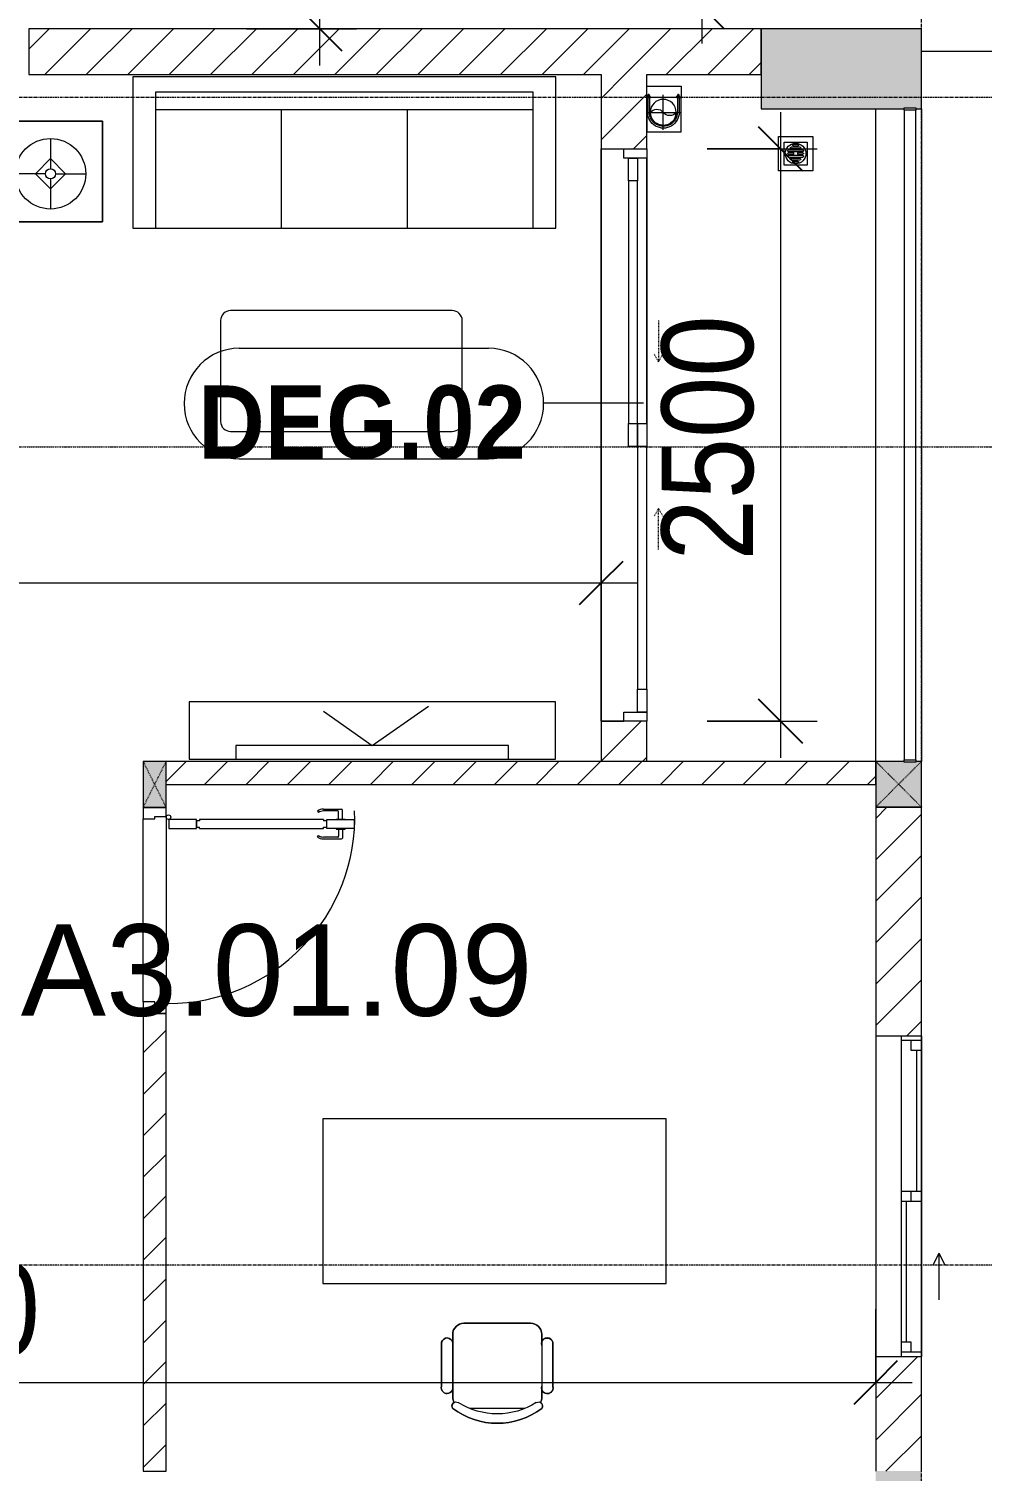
# Model space of a CAD drawing. Header units: millimetres. Extents: x 962 to 241049, y -15958 to 84407.
# Drawn here: x 186532 to 190697, y 27537 to 33837 of the extents above; entities that cross this region are included whole.
import ezdxf

# ---------------------------------------------------------------- set-up
doc = ezdxf.new("R2010")
doc.units = ezdxf.units.MM
for name, pattern in [('Dash', [6, 3, -3]), ('Dash Dot 3_16_', [7.9375, 4.7625, -1.5875, 0, -1.5875]), ('Grid Line', [22.225, 12.7, -3.175, 3.175, -3.175]), ('IMPORT-CENTER _3_', [10.16, 6.35, -1.27, 1.27, -1.27])]:
    doc.linetypes.add(name, pattern=pattern)
for name, color, linetype, lineweight in [('0-1', 7, 'Continuous', 5), ('A-ANNO-DIMS', 211, 'Continuous', 9), ('A-ANNO-DIMS-160', 211, 'Continuous', 9), ('A-AREA-IDEN', 2, 'Continuous', 9), ('A-DETL-GENF-1', 9, 'Continuous', 9), ('A-DOOR', 31, 'Continuous', 9), ('A-DOOR-1', 254, 'Continuous', 9), ('A-DOOR-2', 9, 'Continuous', 9), ('A-DOOR-FRAM', 31, 'Continuous', 9), ('A-DOOR-HDLN', 31, 'Dash', 9), ('A-DOOR-IDEN', 31, 'Continuous', 9), ('A-FLOR', 192, 'Continuous', 9), ('A-FLOR-2', 9, 'Continuous', 9), ('A-FLOR-HRAL', 11, 'Continuous', 9), ('A-GLAZ', 151, 'Continuous', 9), ('A-WALL', 113, 'Continuous', 9), ('A-WALL-1', 253, 'Continuous', 18), ('A-WALL-2', 9, 'Continuous', 9), ('A-WALL-3', 113, 'Continuous', 18), ('A-WALL-PATT-1', 10, 'Continuous', 9), ('A-WALL-PATT-2', 111, 'Continuous', 9), ('G-ANNO-SYMB-1', 111, 'Dash Dot 3_16_', 18), ('G-IMPT', 8, 'Continuous', 9), ('G-IMPT-2', 8, 'IMPORT-CENTER _3_', 9), ('I-FURN', 30, 'Continuous', 9), ('I-FURN-1', 254, 'Continuous', 9), ('M-EQPM', 50, 'Continuous', 9), ('S-COLS', 52, 'Continuous', 9), ('S-COLS-1', 52, 'Continuous', 5), ('S-COLS-2', 7, 'Continuous', 18), ('S-COLS-4', 254, 'Continuous', 9), ('S-COLS-5', 253, 'Continuous', 18), ('S-COLS-6', 52, 'Continuous', 18), ('S-COLS-7', 52, 'Dash', 9), ('S-COLS-HDLN', 52, 'Dash', 9), ('S-COLS-HDLN-1', 9, 'Dash', 9), ('S-GRID-1', 1, 'Grid Line', 9)]:
    doc.layers.add(name, color=color, linetype=linetype, lineweight=lineweight)
doc.styles.add('Arial_11', font='arial_0.ttf', dxfattribs={"height": 400})
doc.styles.add('Arial_B_5', font='arialbd_0.ttf', dxfattribs={"width": 0.9, "height": 320})
doc.styles.add('UTM Avo', font='UTM Avo.ttf', dxfattribs={"width": 0.9, "height": 400})
doc.dimstyles.new('1_Dim_chi_tiet_2_5', dxfattribs={"dimscale": 304.8, "dimtxt": 399.720379, "dimasz": 0.629921, "dimexe": 0.524934, "dimexo": 0.0625, "dimgap": 0.052493, "dimtad": 1, "dimdec": 0, "dimrnd": 5, "dimzin": 0, "dimdsep": 46, "dimtxsty": 'UTM Avo', "dimblk1": 'OBLIQUE', "dimblk2": 'OBLIQUE', "dimsah": 1, "dimcen": 0.09, "dimdle": 0.524934, "dimazin": 0, "dimtfac": 1, "dimtdec": 4, "dimtix": 1, "dimtmove": 0, "dimatfit": 3, "dimfxl": 1.049869, "dimfxlon": 1, "dimtvp": 1, "dimtolj": 1, "dimtzin": 0, "dimarcsym": 2})
doc.dimstyles.new('1_Dim_chi_tiet_2_5_1', dxfattribs={"dimscale": 304.8, "dimtxt": 399.720379, "dimasz": 0.629921, "dimexe": 0.524934, "dimexo": 0.0625, "dimgap": 0.052493, "dimtad": 1, "dimdec": 0, "dimrnd": 5, "dimzin": 0, "dimdsep": 46, "dimtxsty": 'UTM Avo', "dimblk1": 'OBLIQUE', "dimblk2": 'OBLIQUE', "dimsah": 1, "dimcen": 0.09, "dimdle": 0.524934, "dimazin": 0, "dimtfac": 1, "dimtdec": 4, "dimtix": 1, "dimtmove": 0, "dimatfit": 3, "dimfxl": 1.049869, "dimfxlon": 1, "dimtvp": 1, "dimtolj": 1, "dimtzin": 0, "dimarcsym": 2})
pattern_1 = [(45, (0, 0), (-90.50967, 90.50967), [])]
pattern_2 = [(45, (63179.03, 0), (-90.50967, 90.50967), [])]

# ---------------------------------------------------------------- blocks, each defined once
blk = doc.blocks.new('NCV_TKTC_KET CAU_rvt-1-TKCS_MB TẦNG 1')
at = {"layer": 'S-COLS-1'}
blk.add_hatch(color=256, dxfattribs=at).paths.add_polyline_path([(127227.6, 33486.9), (127252.6, 33486.9), (127252.6, 33836.9), (126552.6, 33836.9), (126552.6, 33486.9), (127177.6, 33486.9), (127177.6, 33491.9), (127227.6, 33491.9)])
at = {"layer": 'S-COLS-2'}
for p, q in [((127252.6, 33836.9), (126552.6, 33836.9)), ((126552.6, 33836.9), (126552.6, 33486.9)), ((127252.6, 33486.9), (127252.6, 33836.9)), ((126552.6, 33486.9), (127177.6, 33486.9)), ((127227.6, 33486.9), (127252.6, 33486.9))]:
    blk.add_line(p, q, dxfattribs=at)
blk = doc.blocks.new('DOOR_CW_01 CANH MO-PANEL KINH - DIW_01-900x2200-CỬA GỖ VÂN LAMINATE-V4-TKCS_MB TẦNG 1')
at = {"layer": 'A-DETL-GENF-1'}
for p, q in [((-399, 820.5), (-438, 820.5)), ((-399, 831.8), (-397, 831.8)), ((-399, 792.2), (-399, 831.8)), ((-397, 872), (-357, 872)), ((-397, 752), (-397, 872)), ((-397, 792.2), (-397, 831.8)), ((-357, 872), (-357, 752)), ((-357, 792.2), (-357, 831.8)), ((-355, 831.8), (-357, 831.8)), ((-355, 792.2), (-355, 831.8)), ((-355, 820.5), (-316, 820.5)), ((-442, 737), (-442, 816.5)), ((-434, 799.5), (-434, 737)), ((-399, 803.5), (-430, 803.5)), ((-397, 792.2), (-399, 792.2)), ((-357, 792.2), (-355, 792.2)), ((-355, 803.5), (-324, 803.5)), ((-320, 799.5), (-320, 737)), ((-312, 737), (-312, 816.5)), ((-433.9, 711.2), (-427.3, 715.8)), ((-357, 752), (-397, 752)), ((-397, 738), (-391, 738)), ((-397, 738), (-397, 196)), ((-363, 752), (-391, 752)), ((-391, 752), (-391, 738)), ((-363, 738), (-363, 752)), ((-357, 738), (-363, 738)), ((-357, 196), (-357, 738)), ((-320.1, 711.2), (-326.7, 715.8)), ((-397, 196), (-391, 196)), ((-391, 196), (-391, 182)), ((-357, 196), (-363, 196)), ((-363, 182), (-363, 196)), ((-357, 182), (-397, 182)), ((-397, 182), (-397, 62)), ((-391, 182), (-363, 182)), ((-357, 62), (-357, 182)), ((-397, 62), (-357, 62))]:
    blk.add_line(p, q, dxfattribs=at)
blk.add_circle((-407, 60), 10, dxfattribs=at)
for centre, radius, start, end in [((-438, 816.5), 4, 90, 180), ((-407, 60), 814, 360, 92), ((-316, 816.5), 4, 0, 90), ((-430, 799.5), 4, 90, 180), ((-324, 799.5), 4, 360, 90), ((-397, 737), 45, 180, 215), ((-397, 737), 37, 180, 215), ((-357, 737), 37, 325, 0), ((-357, 737), 45, 325, 0)]:
    blk.add_arc(centre, radius, start, end, dxfattribs=at)
at = {"layer": 'A-DOOR-2'}
for p, q in [((-410, 50), (-450, 50)), ((-450, 50), (-450, -50)), ((-410, 0), (-410, 50)), ((-400, 0), (-410, 0)), ((-407, 50), (-382, 50)), ((-400, -50), (-400, 0)), ((410, 0), (400, 0)), ((400, 0), (400, -50)), ((450, 50), (410, 50)), ((410, 50), (410, 0)), ((450, -50), (450, 50)), ((-450, -50), (-400, -50)), ((400, -50), (450, -50))]:
    blk.add_line(p, q, dxfattribs=at)
blk = doc.blocks.new('BAN LV A - BAN LV A_dwg_ban hoc2-348006-TKCS_MB TẦNG 1')
at = {"layer": 'I-FURN'}
for p, q in [((-194.4, 388.8), (-194.4, 113.4)), ((145.8, 437.4), (-145.8, 437.4)), ((194.4, 113.4), (194.4, 388.8)), ((-243, 354.4), (-243, 162)), ((194.4, 351.4), (194.4, 150.8)), ((243.7, 162), (243.7, 354.4)), ((-120.5, 64.8), (120.5, 64.8))]:
    blk.add_line(p, q, dxfattribs=at)
at = {"layer": 'I-FURN', "flags": 128}
blk.add_lwpolyline([(-737.8, 610.5), (-737.8, 1330.5), (-154.9, 1330.5), (762.2, 1330.5), (762.2, 610.5)], close=True, dxfattribs=at)
at = {"layer": 'I-FURN'}
for centre, radius, start, end in [((-145.8, 388.8), 48.6, 90, 180), ((145.8, 388.8), 48.6, 360, 90), ((-218.7, 347.3), 25.3, 343.7398, 163.7398), ((219.4, 347.3), 25.3, 16.2602, 170.70537), ((-218.7, 154.9), 25.3, 163.7398, 16.2602), ((219.4, 154.9), 25.3, 189.29463, 16.2602), ((-180.2, 75.4), 17.8, 57.97259, 216.69006), ((-145.8, 113.4), 48.6, 180, 207.58444), ((0, 324), 324, 233.1301, 306.8699), ((0, 359.3), 318.2, 237.57575, 302.42425), ((180.2, 75.4), 17.8, 323.30994, 122.02741), ((145.8, 113.4), 48.6, 332.41556, 0)]:
    blk.add_arc(centre, radius, start, end, dxfattribs=at)
blk = doc.blocks.new('BAN LV A - BAN LV A_dwg-348005-TKCS_MB TẦNG 1')
at = {"extrusion": (0, 0, -1), "zscale": -1, "rotation": 180}
blk.add_blockref('BAN LV A - BAN LV A_dwg_ban hoc2-348006-TKCS_MB TẦNG 1', (-729, 1383.7), dxfattribs=at)
blk = doc.blocks.new('BAN LV A - BAN LV A-348231-TKCS_MB TẦNG 1')
at = {"layer": 'I-FURN-1'}
for p, q in [((534.6, 1270.3), (534.6, 1235.9)), ((923.4, 1232.9), (923.4, 1270.3)), ((486, 1221.7), (486, 1029.3)), ((972.7, 1029.3), (972.7, 1221.7)), ((534.6, 1029.3), (534.6, 994.9)), ((923.4, 994.9), (923.4, 1032.3)), ((583.2, 946.3), (874.8, 946.3)), ((1491.2, 773.2), (-8.8, 773.2)), ((-8.8, 773.2), (-8.8, 53.2)), ((1491.2, 53.2), (1491.2, 773.2)), ((-8.8, 53.2), (1491.2, 53.2))]:
    blk.add_line(p, q, dxfattribs=at)
for centre, radius, start, end in [((729, 1059.7), 324, 53.1301, 126.8699), ((548.9, 1308.3), 17.8, 143.30994, 240.59603), ((583.2, 1270.3), 48.6, 152.41556, 180), ((909.2, 1308.3), 17.8, 299.40397, 36.69006), ((874.8, 1270.3), 48.6, 360, 27.58444), ((510.3, 1228.8), 25.3, 16.2602, 196.2602), ((948.4, 1228.8), 25.3, 343.7398, 170.70537), ((510.3, 1036.4), 25.3, 196.2602, 343.7398), ((948.4, 1036.4), 25.3, 189.29463, 343.7398), ((583.2, 994.9), 48.6, 180, 270), ((874.8, 994.9), 48.6, 270, 360)]:
    blk.add_arc(centre, radius, start, end, dxfattribs=at)
blk.add_blockref('BAN LV A - BAN LV A_dwg-348005-TKCS_MB TẦNG 1', (0, 0))
blk = doc.blocks.new('G1_SOF - BO TRU - 100x200-745959-TKCS_MB TẦNG 1')
at = {"layer": 'S-COLS'}
blk.add_hatch(color=256, dxfattribs=at).paths.add_polyline_path([(50, -100), (50, 100), (-50, 100), (-50, -100)])
at = {"layer": 'S-COLS-5'}
for p, q in [((50, 100), (-50, 100)), ((-50, 100), (-50, -100)), ((50, -100), (50, 100)), ((-50, -100), (50, -100))]:
    blk.add_line(p, q, dxfattribs=at)
at = {"layer": 'S-COLS-HDLN-1'}
for p, q in [((50, 100), (-50, -100)), ((-50, 100), (50, -100))]:
    blk.add_line(p, q, dxfattribs=at)
blk = doc.blocks.new('LOBBY_SOFA_1 - LOBBY_SOFA_1-850634-TKCS_MB TẦNG 1')
at = {"layer": 'I-FURN'}
for p, q in [((-2556, 0), (-2556, -660)), ((-708, 0), (-2556, 0)), ((-708, -660), (-708, 0)), ((-2457, -66), (-2457, -660)), ((-807, -66), (-2457, -66)), ((-807, -660), (-807, -66)), ((-807, -143), (-2457, -143)), ((-1907, -143), (-1907, -660)), ((-1357, -143), (-1357, -660)), ((-3128.2, -193.5), (-2688.2, -193.5)), ((-3128.2, -633.5), (-3128.2, -193.5)), ((-2688.2, -193.5), (-2688.2, -633.5)), ((-2915.4, -269), (-2915.4, -401)), ((-2915.4, -357), (-2981.4, -423)), ((-2849.4, -423), (-2915.4, -357)), ((-2937.4, -423), (-3069.4, -423)), ((-2981.4, -423), (-2915.4, -489)), ((-2915.4, -489), (-2849.4, -423)), ((-2893.4, -423), (-2761.4, -423)), ((-2915.4, -445), (-2915.4, -577)), ((-2688.2, -633.5), (-3128.2, -633.5)), ((-2556, -660), (-708, -660)), ((-2172.3, -1064.5), (-2172.3, -1504.5)), ((-1160.3, -1020.5), (-2128.3, -1020.5)), ((-1116.3, -1504.5), (-1116.3, -1064.5)), ((-2128.3, -1548.5), (-1160.3, -1548.5))]:
    blk.add_line(p, q, dxfattribs=at)
for radius in [154, 22]:
    blk.add_circle((-2915.4, -423), radius, dxfattribs=at)
for centre, start, end in [((-2128.3, -1064.5), 90, 180), ((-1160.3, -1064.5), 0, 90), ((-2128.3, -1504.5), 180, 270), ((-1160.3, -1504.5), 270, 0)]:
    blk.add_arc(centre, 44, start, end, dxfattribs=at)
at = {"layer": 'I-FURN-1'}
for p, q in [((-708, 0), (-2556, 0)), ((-2556, 0), (-2556, -660)), ((-708, -660), (-708, 0)), ((-2688.2, -193.5), (-3128.2, -193.5)), ((-3128.2, -193.5), (-3128.2, -633.5)), ((-2688.2, -633.5), (-2688.2, -193.5)), ((-3128.2, -633.5), (-2688.2, -633.5)), ((-2556, -660), (-708, -660)), ((-2172.3, -1064.5), (-2172.3, -1504.5)), ((-1160.3, -1020.5), (-2128.3, -1020.5)), ((-1116.3, -1504.5), (-1116.3, -1064.5)), ((-2128.3, -1548.5), (-1160.3, -1548.5))]:
    blk.add_line(p, q, dxfattribs=at)
for centre, start, end in [((-2128.3, -1064.5), 90, 180), ((-1160.3, -1064.5), 0, 90), ((-2128.3, -1504.5), 180, 270), ((-1160.3, -1504.5), 270, 0)]:
    blk.add_arc(centre, 44, start, end, dxfattribs=at)
blk = doc.blocks.new('RES_BAN AN - RES_BAN AN-850638-TKCS_MB TẦNG 1')
at = {"layer": 'I-FURN-1'}
for p, q in [((1600, 0), (0, 0)), ((0, 0), (0, -250)), ((1600, -250), (1600, 0)), ((0, -250), (1600, -250))]:
    blk.add_line(p, q, dxfattribs=at)
blk = doc.blocks.new('KE TIVI-2 - KE TIVI-2-842843-TKCS_MB TẦNG 1')
at = {"layer": 'I-FURN-1'}
for p, q in [((-595.6, 0), (-595.6, -60)), ((595.6, 0), (-595.6, 0)), ((-595.6, -60), (595.6, -60)), ((0, -60), (-245.7, -232.1)), ((213, -209.1), (0, -60)), ((595.6, -60), (595.6, 0))]:
    blk.add_line(p, q, dxfattribs=at)
blk = doc.blocks.new('NCV_TKTC_TANG 1_rvt-1-TKCS_MB TẦNG 1')
at = {"layer": 'A-WALL-PATT-1'}
h = blk.add_hatch(dxfattribs=at)
h.set_pattern_fill('FP_1', color=256, style=0, pattern_type=2)
h.set_pattern_definition(pattern_1)
h.paths.add_polyline_path([(127052.6, 30536.9), (127052.6, 30636.9), (123952.6, 30636.9), (123952.6, 30536.9), (125432.5, 30536.9)])
h = blk.add_hatch(dxfattribs=at)
h.set_pattern_fill('FP_1', color=256, style=0, pattern_type=2)
h.set_pattern_definition(pattern_1)
h.paths.add_polyline_path([(123852.6, 27537.4), (123952.6, 27537.4), (123952.6, 29536.5), (123852.6, 29536.5), (123852.6, 27849.6)])
at = {"layer": 'A-FLOR-2'}
for p, q in [((125852.6, 30812.4), (125852.6, 33312.4)), ((125852.6, 33312.4), (125852.6, 30813.1)), ((126052.6, 32112.4), (126052.6, 33272.4)), ((125852.6, 30813.1), (125952.6, 30813.1)), ((123852.6, 29586.5), (123852.6, 30386.5)), ((123952.6, 30396.5), (123952.6, 29576.5))]:
    blk.add_line(p, q, dxfattribs=at)
at = {"layer": 'A-WALL-1'}
for p, q in [((127052.6, 30636.9), (123952.6, 30636.9)), ((127052.6, 30536.9), (127052.6, 30636.9)), ((123952.6, 30536.9), (127052.6, 30536.9)), ((123852.6, 30436.5), (123952.6, 30436.5)), ((123952.6, 29536.5), (123852.6, 29536.5)), ((123852.6, 29536.5), (123852.6, 27537.4)), ((123952.6, 27537.4), (123952.6, 29536.5)), ((123852.6, 27537.4), (123952.6, 27537.4))]:
    blk.add_line(p, q, dxfattribs=at)
at = {"layer": 'A-WALL-2'}
for p, q in [((123852.6, 29586.5), (123852.6, 30386.5)), ((123952.6, 30396.5), (123952.6, 29576.5))]:
    blk.add_line(p, q, dxfattribs=at)
at = {"layer": 'A-DOOR-1', "rotation": 269.9999999999996}
blk.add_blockref('DOOR_CW_01 CANH MO-PANEL KINH - DIW_01-900x2200-CỬA GỖ VÂN LAMINATE-V4-TKCS_MB TẦNG 1', (123902.6, 29986.5), dxfattribs=at)
at = {"layer": 'I-FURN-1'}
blk.add_blockref('LOBBY_SOFA_1 - LOBBY_SOFA_1-850634-TKCS_MB TẦNG 1', (126362.6, 33626.9), dxfattribs=at)
at = {"layer": 'I-FURN-1', "rotation": 180}
for name, p in [('RES_BAN AN - RES_BAN AN-850638-TKCS_MB TẦNG 1', (125652.9, 30646.9)), ('KE TIVI-2 - KE TIVI-2-842843-TKCS_MB TẦNG 1', (124852.9, 30646.9)), ('BAN LV A - BAN LV A-348231-TKCS_MB TẦNG 1', (126128.2, 29129.7))]:
    blk.add_blockref(name, p, dxfattribs=at)
at = {"layer": 'S-COLS-4', "rotation": 180}
blk.add_blockref('G1_SOF - BO TRU - 100x200-745959-TKCS_MB TẦNG 1', (123902.6, 30536.9), dxfattribs=at)
blk = doc.blocks.new('1_FAMILY RVT - W01-WxH 1400x1400xmm-389822-TKCS_MB TẦNG 1')
at = {"layer": 'A-GLAZ'}
for p, q in [((248.4, 172.39), (299.2, 197.79)), ((248.4, 172.39), (299.2, 146.99)), ((248.4, 172.39), (451.6, 172.39)), ((-700, 96.19), (-700, -103.81)), ((700, 96.19), (-700, 96.19)), ((-700, 96.19), (-636.5, 96.19)), ((-680.95, 96.19), (-680.95, 7.29)), ((-636.5, 96.19), (-22.225, 96.19)), ((-636.5, 96.19), (-636.5, 51.74)), ((-636.5, 73.965), (-22.225, 73.965)), ((-22.225, 7.29), (-22.225, 96.19)), ((-22.225, 96.19), (22.225, 96.19)), ((22.225, 96.19), (680.95, 96.19)), ((22.225, 96.19), (22.225, 7.29)), ((680.95, 96.19), (700, 96.19)), ((680.95, 96.19), (680.95, 7.29)), ((700, -103.81), (700, 96.19)), ((-700, 7.29), (-680.95, 7.29)), ((-636.5, 51.74), (-680.95, 51.74)), ((-680.95, 7.29), (-22.225, 7.29)), ((22.225, 51.74), (-22.225, 51.74)), ((-22.225, 7.29), (22.225, 7.29)), ((22.225, 29.515), (636.5, 29.515)), ((22.225, 7.29), (636.5, 7.29)), ((636.5, 51.74), (636.5, 7.29)), ((680.95, 51.74), (636.5, 51.74)), ((636.5, 7.29), (700, 7.29)), ((-700, -103.81), (700, -103.81))]:
    blk.add_line(p, q, dxfattribs=at)
blk = doc.blocks.new('TKTC_XREF_251221_MB TANG 1 - TKTC_XREF_260130_MB TANG 1_dwg_THU NUOC - THU NUOC-444531-TKCS_MB TẦNG 1-4202124-TKCS_MB TẦNG 1')
at = {"layer": 'M-EQPM'}
for p, q in [((-23.3, 10.8), (40.9, 10.8)), ((40.9, 4.8), (-23.3, 4.8)), ((-11, 23.3), (28.5, 23.3)), ((28.5, 17.3), (-11, 17.3)), ((-1.1, 35.6), (18.5, 35.6)), ((18.5, 29.6), (-1.1, 29.6)), ((-23.3, -13.6), (40.9, -13.6)), ((40.9, -19.6), (-23.3, -19.6)), ((-11, -26.1), (28.5, -26.1)), ((28.5, -32.1), (-11, -32.1)), ((-1.1, -38.5), (18.5, -38.5)), ((18.5, -44.5), (-1.1, -44.5))]:
    blk.add_line(p, q, dxfattribs=at)
at = {"layer": 'M-EQPM', "flags": 128}
for points in [[(83.7, -79.4), (83.7, 70.6), (-66.3, 70.6), (-66.3, -79.4)], [(58.7, -54.4), (58.7, 45.6), (-41.3, 45.6), (-41.3, -54.4)]]:
    blk.add_lwpolyline(points, close=True, dxfattribs=at)
for points in [[(-23.3, -1.2), (0.7, -1.2), (0.7, -7.2), (-23.3, -7.2)], [(40.9, -7.2), (16.7, -7.2), (16.7, -1.2), (40.9, -1.2)]]:
    blk.add_lwpolyline(points, dxfattribs=at)
at = {"layer": 'M-EQPM'}
for centre, radius, start, end in [((8.7, -4.4), 45, 360, 180), ((8.7, -4.4), 45, 360, 180), ((-23.3, 7.8), 3, 90, 270), ((-11, 20.3), 3, 90, 270), ((-1.1, 32.6), 3, 90, 270), ((18.5, 32.6), 3, 270, 90), ((28.5, 20.3), 3, 270, 90), ((40.9, 7.8), 3, 270, 90), ((8.7, -4.4), 45, 180, 360), ((8.7, -4.4), 45, 180, 360), ((-23.3, -4.2), 3, 90, 270), ((-23.3, -16.6), 3, 90, 270), ((-11, -29.1), 3, 90, 270), ((-1.1, -41.5), 3, 90, 270), ((18.5, -41.5), 3, 270, 90), ((28.5, -29.1), 3, 270, 90), ((40.9, -4.2), 3, 270, 90), ((40.9, -16.6), 3, 270, 90)]:
    blk.add_arc(centre, radius, start, end, dxfattribs=at)
blk = doc.blocks.new('TKTC_XREF_251221_MB TANG 1 - TKTC_XREF_260130_MB TANG 1_dwg_CUM U_DN100-4202115-TKCS_MB TẦNG 1')
at = {"layer": 'G-IMPT'}
blk.add_hatch(color=256, dxfattribs=at).paths.add_polyline_path([(0, -61), (0, -57), (14.8, -55.1), (28.5, -49.4), (40.3, -40.3), (49.4, -28.5), (55.1, -14.8), (57, 0), (55.1, 14.8), (49.4, 28.5), (40.3, 40.3), (28.5, 49.4), (14.8, 55.1), (0, 57), (0, 61), (15.8, 58.9), (30.5, 52.8), (43.1, 43.1), (52.8, 30.5), (58.9, 15.8), (61, 0), (58.9, -15.8), (52.8, -30.5), (43.1, -43.1), (30.5, -52.8), (15.8, -58.9)])
for p, q in [((-79.1, 66.6), (-79.1, 63.4)), ((-76.6, 66.6), (-76.6, 63.4)), ((-74.6, 66.6), (-74.6, 63.4)), ((-72.7, 69.3), (-72.7, 60.7)), ((-66.9, 67.9), (-71.7, 67.9)), ((-65, 69), (0, 69)), ((-66.9, 62.1), (-71.7, 62.1)), ((-72.7, -60.7), (-72.7, -69.3)), ((-66.9, -62.1), (-71.7, -62.1)), ((-79.1, -63.4), (-79.1, -66.6)), ((-76.6, -63.4), (-76.6, -66.6)), ((-74.6, -63.4), (-74.6, -66.6)), ((-66.9, -67.9), (-71.7, -67.9)), ((-65, -69), (0, -69))]:
    blk.add_line(p, q, dxfattribs=at)
at = {"layer": 'G-IMPT', "flags": 128}
for points in [[(-72.7, 67.6), (-78.1, 67.6), (-78.1, 62.4), (-72.7, 62.4)], [(-71.7, 59.2), (-66.9, 59.2), (-66.9, 70.8), (-71.7, 70.8)], [(-66.9, 70.8), (-66.9, 72.7), (-65, 72.7), (-65, 57.3), (-66.9, 57.3), (-66.9, 59.2)], [(-65, 61), (0, 61), (0, 57)], [(-72.7, -62.4), (-78.1, -62.4), (-78.1, -67.6), (-72.7, -67.6)], [(-71.7, -70.8), (-66.9, -70.8), (-66.9, -59.2), (-71.7, -59.2)], [(-66.9, -59.2), (-66.9, -57.3), (-65, -57.3), (-65, -72.7), (-66.9, -72.7), (-66.9, -70.8)], [(-65, -61), (0, -61), (0, -57)]]:
    blk.add_lwpolyline(points, dxfattribs=at)
at = {"layer": 'G-IMPT'}
for centre, radius, start, end in [((-78.1, 66.6), 0.96, 90, 180), ((-78.1, 63.4), 0.96, 180, 270), ((-71.1, 69.3), 1.56, 112.61986, 247.38014), ((-67.9, 65), 4.8, 143.1301, 216.8699), ((0, 0), 69, 270, 90), ((-71.1, 60.7), 1.56, 112.61986, 247.38014), ((0, 0), 61, 270, 90), ((0, 0), 57, 270, 90), ((-78.1, -63.4), 0.96, 90, 180), ((-71.1, -60.7), 1.56, 112.61986, 247.38014), ((-67.9, -65), 4.8, 143.1301, 216.8699), ((-78.1, -66.6), 0.96, 180, 270), ((-71.1, -69.3), 1.56, 112.61986, 247.38014)]:
    blk.add_arc(centre, radius, start, end, dxfattribs=at)
blk = doc.blocks.new('TKTC_XREF_251221_MB TANG 1 - TKTC_XREF_260130_MB TANG 1_dwg_$cc-V148-TKCS_MB TẦNG 1')
at = {"layer": 'G-IMPT'}
blk.add_circle((0, 0), 0.5, dxfattribs=at)
for centre, radius, start, end in [((0, 0), 0.5, 90, 270), ((0.188, 0.25), 0.313, 126.8699, 233.1301), ((-0.188, -0.25), 0.313, 306.8699, 53.1301)]:
    blk.add_arc(centre, radius, start, end, dxfattribs=at)
at = {"layer": 'G-IMPT-2'}
for p, q in [((0, -0.631), (0, 0.673)), ((-0.673, 0), (0.673, 0))]:
    blk.add_line(p, q, dxfattribs=at)
blk = doc.blocks.new('TKTC_XREF_251221_MB TANG 1 - TKTC_XREF_260130_MB TANG 1_dwg-4202109-TKCS_MB TẦNG 1')
at = {"layer": 'G-IMPT', "flags": 128}
for points in [[(-76948.4, -367759.5), (-76948.7, -367809.5), (-77099.1, -367809.5)], [(-77099.1, -367798.7), (-77098.8, -367759.8), (-76948.4, -367759.8)]]:
    blk.add_lwpolyline(points, dxfattribs=at)
blk.add_lwpolyline([(-77098.9, -367809.7), (-77098.9, -367959.3), (-76948.6, -367959.3), (-76948.6, -367809.7)], close=True, dxfattribs=at)
at = {"extrusion": (0, 0, -1)}
for name, p, xscale, yscale, zscale, rotation in [('TKTC_XREF_251221_MB TANG 1 - TKTC_XREF_260130_MB TANG 1_dwg_$cc-V148-TKCS_MB TẦNG 1', (77027.4, -367874.6), 113.7150000000073, 113.7150000000073, -113.7150000000073, 89.99900866374671), ('TKTC_XREF_251221_MB TANG 1 - TKTC_XREF_260130_MB TANG 1_dwg_CUM U_DN100-4202115-TKCS_MB TẦNG 1', (77026.5, -367874.6), 0.9975000000000006, 0.9975000000000006, -0.9975000000000006, 270.0009913382947)]:
    blk.add_blockref(name, p, dxfattribs=dict(at, xscale=xscale, yscale=yscale, zscale=zscale, rotation=rotation))
at = {"extrusion": (0, 0, -1), "zscale": -1}
blk.add_blockref('TKTC_XREF_251221_MB TANG 1 - TKTC_XREF_260130_MB TANG 1_dwg_THU NUOC - THU NUOC-444531-TKCS_MB TẦNG 1-4202124-TKCS_MB TẦNG 1', (76440.3, -368050), dxfattribs=at)
blk = doc.blocks.new('TKTC_XREF_251221_MB TANG 1 - TKTC_XREF_251221_MB TANG 1-2038492-TKCS_MB TẦNG 1')
blk.add_blockref('TKTC_XREF_251221_MB TANG 1 - TKTC_XREF_260130_MB TANG 1_dwg-4202109-TKCS_MB TẦNG 1', (169499.1, 384109.7))
blk = doc.blocks.new('G1_SOF - BO TRU - 200x200-3051103-TKCS_MB TẦNG 1')
at = {"layer": 'S-COLS-HDLN'}
for p, q in [((-100, -100), (100, 100)), ((100, -100), (-100, 100))]:
    blk.add_line(p, q, dxfattribs=at)
blk = doc.blocks.new('Railing - 50 x 10mm-1251311-TKCS_MB TẦNG 1')
at = {"layer": 'A-FLOR-HRAL'}
for p, q in [((25, 5), (-25, 5)), ((-25, 5), (-25, -5)), ((25, -5), (25, 5)), ((-25, -5), (25, -5))]:
    blk.add_line(p, q, dxfattribs=at)
blk = doc.blocks.new('Railing - Railing-3224988-TKCS_MB TẦNG 1')
at = {"layer": 'A-FLOR-HRAL'}
for p, q in [((127177.6, 33481.9), (127177.6, 30644)), ((127227.6, 30644), (127227.6, 33481.9))]:
    blk.add_line(p, q, dxfattribs=at)
at = {"extrusion": (0, 0, -1), "zscale": -1}
for p in [(-127202.6, 33486.9), (-127202.6, 30639)]:
    blk.add_blockref('Railing - 50 x 10mm-1251311-TKCS_MB TẦNG 1', p, dxfattribs=at)
blk = doc.blocks.new('DEG_02-DEG_03 - DEG_02-2500x2400mm-CỬA ĐI 02 CÁNH TRƯỢT-841416-TKCS_MB TẦNG 1')
at = {"layer": 'A-DOOR'}
for p, q in [((-1210, -100), (-1210, -60)), ((-1210, -60), (-1110, -60)), ((-1110, -60), (-1110, -100)), ((-50, -60), (-1110, -60)), ((-50, -60), (-50, -20)), ((-50, -20), (50, -20)), ((50, -60), (-50, -60)), ((-50, -100), (-50, -60)), ((-50, -60), (50, -60)), ((50, -20), (50, -60)), ((1110, -20), (50, -20)), ((50, -60), (1110, -60)), ((50, -60), (50, -100)), ((1110, -60), (1110, -20)), ((1110, -20), (1210, -20)), ((1210, -60), (1110, -60)), ((1210, -20), (1210, -60)), ((-1110, -100), (-1210, -100)), ((-1110, -100), (-50, -100)), ((50, -100), (-50, -100))]:
    blk.add_line(p, q, dxfattribs=at)
at = {"layer": 'A-DOOR-FRAM'}
for p, q in [((-1250, 0), (-1210, 0)), ((-1250, -100), (-1250, 0)), ((-1210, 0), (-1210, -100)), ((1210, -100), (1210, 0)), ((1210, 0), (1250, 0)), ((1250, 0), (1250, -100)), ((-1210, -100), (-1250, -100)), ((1250, -100), (1210, -100))]:
    blk.add_line(p, q, dxfattribs=at)
at = {"layer": 'A-DOOR-HDLN'}
for p, q in [((-500.4, -151.1), (-320.4, -151.1)), ((-320.4, -151.1), (-355, -131.1)), ((-320.4, -151.1), (-355, -171.1)), ((320.4, -151.1), (355, -131.1)), ((320.4, -151.1), (355, -171.1)), ((500.4, -151.1), (320.4, -151.1))]:
    blk.add_line(p, q, dxfattribs=at)
blk = doc.blocks.new('DIMBLOCK112-TKCS_MB TẦNG 1')
at = {"layer": 'A-ANNO-DIMS-160'}
for p, q in [((187802.5, 33676.9), (187802.5, 35495.6)), ((187482.5, 35335.6), (187962.5, 35335.6)), ((187802.5, 35335.6), (187482.5, 35335.6)), ((187482.5, 33836.9), (187962.5, 33836.9)), ((187802.5, 33836.9), (187482.5, 33836.9))]:
    blk.add_line(p, q, dxfattribs=at)
at = {"layer": 'A-ANNO-DIMS-160', "lineweight": 25}
for p, q in [((187802.5, 35335.6), (187706.5, 35431.6)), ((187802.5, 35335.6), (187898.5, 35239.6)), ((187802.5, 33836.9), (187706.5, 33932.9)), ((187802.5, 33836.9), (187898.5, 33740.9))]:
    blk.add_line(p, q, dxfattribs=at)
at = {"layer": 'A-ANNO-DIMS-160', "color": 0, "insert": (187282.9, 34038.5), "char_height": 400, "width": 1314.636, "attachment_point": 1, "rotation": 90, "line_spacing_factor": 1.110334, "style": 'UTM Avo'}
blk.add_mtext('1500', dxfattribs=at)
blk = doc.blocks.new('_Oblique')
at = {"color": 0, "linetype": 'ByBlock', "lineweight": -2}
blk.add_line((-0.5, -0.5), (0.5, 0.5), dxfattribs=at)
blk = doc.blocks.new('DIMBLOCK114-TKCS_MB TẦNG 1')
at = {"layer": 'A-ANNO-DIMS-160'}
for p, q in [((189473.4, 33772.4), (189473.4, 35292.4)), ((189793.4, 35132.4), (189313.4, 35132.4)), ((189473.4, 35132.4), (189793.4, 35132.4)), ((189793.4, 33932.4), (189313.4, 33932.4)), ((189473.4, 33932.4), (189793.4, 33932.4))]:
    blk.add_line(p, q, dxfattribs=at)
at = {"layer": 'A-ANNO-DIMS-160', "lineweight": 25}
for p, q in [((189473.4, 35132.4), (189377.4, 35228.4)), ((189473.4, 35132.4), (189569.4, 35036.4)), ((189473.4, 33932.4), (189377.4, 34028.4)), ((189473.4, 33932.4), (189569.4, 33836.4))]:
    blk.add_line(p, q, dxfattribs=at)
at = {"layer": 'A-ANNO-DIMS-160', "color": 0, "insert": (188953.8, 33984.6), "char_height": 400, "width": 1314.636, "attachment_point": 1, "rotation": 90, "line_spacing_factor": 1.110334, "style": 'UTM Avo'}
blk.add_mtext('1200', dxfattribs=at)
blk = doc.blocks.new('STN_Door Tag - STN_Door Tag-1788670-TKCS_MB TẦNG 1')
at = {"layer": 'A-DOOR-IDEN'}
for p, q in [((-3.37, 1.495), (3.431, 1.495)), ((-3.37, -1.524), (3.431, -1.524))]:
    blk.add_line(p, q, dxfattribs=at)
for centre, start, end in [((-3.37, -0.015), 90, 270), ((3.431, -0.015), 270, 90)]:
    blk.add_arc(centre, 1.509, start, end, dxfattribs=at)
blk = doc.blocks.new('DIMBLOCK298-TKCS_MB TẦNG 1')
at = {"layer": 'A-ANNO-DIMS-160'}
for p, q in [((189815.4, 33472.4), (189815.4, 30652.4)), ((189495.4, 33312.4), (189975.4, 33312.4)), ((189815.4, 33312.4), (189495.4, 33312.4)), ((189495.4, 30812.4), (189975.4, 30812.4)), ((189815.4, 30812.4), (189495.4, 30812.4))]:
    blk.add_line(p, q, dxfattribs=at)
at = {"layer": 'A-ANNO-DIMS-160', "lineweight": 25}
for p, q in [((189815.4, 33312.4), (189719.4, 33408.4)), ((189815.4, 33312.4), (189911.4, 33216.4)), ((189815.4, 30812.4), (189719.4, 30908.4)), ((189815.4, 30812.4), (189911.4, 30716.4))]:
    blk.add_line(p, q, dxfattribs=at)
at = {"layer": 'A-ANNO-DIMS-160', "color": 0, "insert": (189295.8, 31514.6), "char_height": 400, "width": 1314.636, "attachment_point": 1, "rotation": 90, "line_spacing_factor": 1.110334, "style": 'UTM Avo'}
blk.add_mtext('2500', dxfattribs=at)
blk = doc.blocks.new('DIMBLOCK372-TKCS_MB TẦNG 1')
at = {"layer": 'A-ANNO-DIMS-160'}
for p, q in [((181881.6, 28244.3), (181881.6, 27764.3)), ((181881.6, 27924.3), (181881.6, 28244.3)), ((190231.5, 28244.3), (190231.5, 27764.3)), ((190231.5, 27924.3), (190231.5, 28244.3)), ((181721.6, 27924.3), (190391.5, 27924.3))]:
    blk.add_line(p, q, dxfattribs=at)
at = {"layer": 'A-ANNO-DIMS-160', "lineweight": 25}
for p, q in [((181881.6, 27924.3), (181977.6, 28020.3)), ((190231.5, 27924.3), (190327.5, 28020.3)), ((181881.6, 27924.3), (181785.6, 27828.3)), ((190231.5, 27924.3), (190135.5, 27828.3))]:
    blk.add_line(p, q, dxfattribs=at)
at = {"layer": 'A-ANNO-DIMS-160', "color": 0, "insert": (185508.8, 28443.9), "char_height": 400, "width": 1314.636, "attachment_point": 1, "line_spacing_factor": 1.110334, "style": 'UTM Avo'}
blk.add_mtext('8350', dxfattribs=at)
blk = doc.blocks.new('DIMBLOCK373-TKCS_MB TẦNG 1')
at = {"layer": 'A-ANNO-DIMS-160'}
for p, q in [((182231.6, 31736.4), (182231.6, 31256.4)), ((182231.6, 31416.4), (182231.6, 31736.4)), ((189031.6, 31736.4), (189031.6, 31256.4)), ((189031.6, 31416.4), (189031.6, 31736.4)), ((182071.6, 31416.4), (189191.6, 31416.4))]:
    blk.add_line(p, q, dxfattribs=at)
at = {"layer": 'A-ANNO-DIMS-160', "lineweight": 25}
for p, q in [((182231.6, 31416.4), (182327.6, 31512.4)), ((189031.6, 31416.4), (189127.6, 31512.4)), ((182231.6, 31416.4), (182135.6, 31320.4)), ((189031.6, 31416.4), (188935.6, 31320.4))]:
    blk.add_line(p, q, dxfattribs=at)
at = {"layer": 'A-ANNO-DIMS-160', "color": 0, "insert": (185083.8, 31936), "char_height": 400, "width": 1314.636, "attachment_point": 1, "line_spacing_factor": 1.110334, "style": 'UTM Avo'}
blk.add_mtext('6800', dxfattribs=at)

msp = doc.modelspace()

# ---------------------------------------------------------------- hatches: boundary and pattern name
at = {"layer": 'A-WALL-PATT-2'}
h = msp.add_hatch(dxfattribs=at)
h.set_pattern_fill('FP_1', color=256, style=0, pattern_type=2)
h.set_pattern_definition(pattern_2)
h.paths.add_polyline_path([(189231.6, 33636.9), (189731.6, 33636.9), (189731.6, 33836.9), (186531.7, 33836.9), (186531.7, 33636.9), (189031.6, 33636.9)])
h = msp.add_hatch(dxfattribs=at)
h.set_pattern_fill('FP_1', color=256, style=0, pattern_type=2)
h.set_pattern_definition(pattern_2)
h.paths.add_polyline_path([(189231.6, 30637.5), (189231.6, 30812.4), (189031.6, 30812.4), (189031.6, 30637.5)])
h.paths.add_polyline_path([(189031.6, 33312.4), (189231.6, 33312.4), (189231.6, 33636.9), (189031.6, 33636.9)])
h = msp.add_hatch(dxfattribs=at)
h.set_pattern_fill('FP_1', color=256, style=0, pattern_type=2)
h.set_pattern_definition(pattern_2)
h.paths.add_polyline_path([(190231.6, 27536.9), (190431.6, 27536.9), (190431.6, 28037.4), (190231.6, 28037.4), (190231.6, 27849.6)])
h.paths.add_polyline_path([(190431.6, 29437.4), (190431.6, 30437.4), (190231.6, 30437.4), (190231.6, 29437.4)])
at = {"layer": 'S-COLS-1'}
for points in [[(190406.6, 30437.4), (190431.6, 30437.4), (190431.6, 30637.4), (190406.6, 30637.4), (190406.6, 30634), (190356.6, 30634), (190356.6, 30637.4), (190231.6, 30637.4), (190231.6, 30437.4), (190356.6, 30437.4)], [(190431.6, 27336.9), (190431.6, 27536.9), (190231.6, 27536.9), (190231.6, 27336.9)]]:
    msp.add_hatch(color=256, dxfattribs=at).paths.add_polyline_path(points)

# ---------------------------------------------------------------- linework, layer by layer
at = {"layer": 'A-DOOR-IDEN'}
msp.add_line((189217.1, 32201.8), (188780.9, 32201.8), dxfattribs=at)
at = {"layer": 'A-FLOR'}
msp.add_line((191540.7, 33737.4), (190431.6, 33737.4), dxfattribs=at)
at = {"layer": 'A-WALL'}
for p, q in [((190231.6, 30637.4), (190231.6, 33486.9)), ((190431.6, 33486.9), (190431.6, 30637.4)), ((189031.6, 30812.4), (189031.6, 33312.4)), ((189231.6, 33272.4), (189231.6, 32112.4)), ((190431.6, 30437.4), (190231.6, 30437.4))]:
    msp.add_line(p, q, dxfattribs=at)
at = {"layer": 'A-WALL-3'}
for p, q in [((189731.6, 33836.9), (186531.7, 33836.9)), ((186531.7, 33836.9), (186531.7, 33636.9)), ((189731.6, 33636.9), (189731.6, 33836.9)), ((186531.7, 33636.9), (189031.6, 33636.9)), ((189031.6, 33636.9), (189031.6, 33312.4)), ((189231.6, 33636.9), (189731.6, 33636.9)), ((189231.6, 33312.4), (189231.6, 33636.9)), ((189031.6, 33312.4), (189231.6, 33312.4)), ((189231.6, 30812.4), (189031.6, 30812.4)), ((189031.6, 30812.4), (189031.6, 30637.5)), ((189231.6, 30637.5), (189231.6, 30812.4)), ((189031.6, 30637.5), (189231.6, 30637.5)), ((190231.6, 30437.4), (190231.6, 29437.4)), ((190431.6, 29437.4), (190431.6, 30437.4)), ((190231.6, 28037.4), (190231.6, 27536.9)), ((190431.6, 27536.9), (190431.6, 28037.4))]:
    msp.add_line(p, q, dxfattribs=at)
at = {"layer": 'G-ANNO-SYMB-1'}
msp.add_line((90628.5, 32011.5), (198105.9, 32011.5), dxfattribs=at)
at = {"layer": 'S-COLS'}
msp.add_line((190231.6, 30437.4), (190431.6, 30437.4), dxfattribs=at)
at = {"layer": 'S-COLS-6'}
for p, q in [((190356.6, 30637.4), (190231.6, 30637.4)), ((190231.6, 30637.4), (190231.6, 30437.4)), ((190431.6, 30637.4), (190406.6, 30637.4)), ((190431.6, 30437.4), (190431.6, 30637.4))]:
    msp.add_line(p, q, dxfattribs=at)
at = {"layer": 'S-GRID-1'}
for p, q in [((190431.6, 15532), (190431.6, 78459.2)), ((192368.8, 33536.9), (96265.8, 33536.9)), ((192368.8, 28436.9), (96265.8, 28436.9))]:
    msp.add_line(p, q, dxfattribs=at)

# ---------------------------------------------------------------- block references
at = {"layer": '0-1'}
for name in ['NCV_TKTC_KET CAU_rvt-1-TKCS_MB TẦNG 1', 'NCV_TKTC_TANG 1_rvt-1-TKCS_MB TẦNG 1']:
    msp.add_blockref(name, (63179, 0), dxfattribs=at)
at = {"layer": 'A-DOOR', "rotation": 90.0000000000001}
msp.add_blockref('DEG_02-DEG_03 - DEG_02-2500x2400mm-CỬA ĐI 02 CÁNH TRƯỢT-841416-TKCS_MB TẦNG 1', (189131.6, 32062.4), dxfattribs=at)
at = {"layer": 'A-DOOR-IDEN', "xscale": 159.9999999999999, "yscale": 159.9999999999999, "zscale": 159.9999999999999}
msp.add_blockref('STN_Door Tag - STN_Door Tag-1788670-TKCS_MB TẦNG 1', (187990.4, 32202.5), dxfattribs=at)
at = {"layer": 'A-FLOR-HRAL'}
msp.add_blockref('Railing - Railing-3224988-TKCS_MB TẦNG 1', (63179, 0), dxfattribs=at)
at = {"layer": 'A-GLAZ', "rotation": 270}
msp.add_blockref('1_FAMILY RVT - W01-WxH 1400x1400xmm-389822-TKCS_MB TẦNG 1', (190335.4, 28737.4), dxfattribs=at)
at = {"layer": 'M-EQPM'}
msp.add_blockref('TKTC_XREF_251221_MB TANG 1 - TKTC_XREF_251221_MB TANG 1-2038492-TKCS_MB TẦNG 1', (96831.6, 17236.9), dxfattribs=at)
at = {"layer": 'S-COLS-7', "rotation": 180}
msp.add_blockref('G1_SOF - BO TRU - 200x200-3051103-TKCS_MB TẦNG 1', (190331.6, 30537.4), dxfattribs=at)

# ---------------------------------------------------------------- texts
at = {"layer": 'A-AREA-IDEN', "insert": (187614.5, 29520.2), "char_height": 400, "width": 2233.6, "attachment_point": 8, "line_spacing_factor": 0.936439, "style": 'Arial_11'}
msp.add_mtext('\\pt8,16,24,32,40,48,56,64,72,80,88,96,104,112,120,128,136,144,152,160,168,176,184,192,200,208,216,224,232,240,248,256;A3.01.09', dxfattribs=at)
at = {"layer": 'A-DOOR-IDEN', "insert": (187987.2, 32117.1), "char_height": 320, "width": 1467.36, "attachment_point": 5, "line_spacing_factor": 0.936439, "style": 'Arial_B_5'}
msp.add_mtext('\\pt7.2,14.4,21.6,28.8,36,43.2,50.4,57.6,64.8,72,79.2,86.4,93.6,100.8,108,115.2,122.4,129.6,136.8,144,151.2,158.4,165.6,172.8,180,187.2,194.4,201.6,208.8,216,223.2,230.4;DEG.02', dxfattribs=at)

# ---------------------------------------------------------------- dimensions: what is measured, and where the dimension line sits
at = {"layer": 'A-ANNO-DIMS'}
for base, p1, p2, dimstyle, override, picture, middle in [((187802.5, 35335.6), (187482.5, 33836.9), (187482.5, 35335.6), '1_Dim_chi_tiet_2_5', {"dimpost": '<>', "dimfxl": 1498.64908}, 'DIMBLOCK112-TKCS_MB TẦNG 1', (187579.5, 34586.3)), ((189473.4, 35132.4), (189793.4, 33932.4), (189793.4, 35132.4), '1_Dim_chi_tiet_2_5', {"dimpost": '<>', "dimfxl": 1200}, 'DIMBLOCK114-TKCS_MB TẦNG 1', (189250.4, 34532.4)), ((189815.4, 30812.4), (189495.4, 33312.4), (189495.4, 30812.4), '1_Dim_chi_tiet_2_5_1', {"dimpost": '<>', "dimfxl": 2500}, 'DIMBLOCK298-TKCS_MB TẦNG 1', (189592.4, 32062.4))]:
    dim = msp.add_linear_dim(base=base, p1=p1, p2=p2, angle=90, dimstyle=dimstyle, override=override, dxfattribs=at)
    dim.commit()
    dim.dimension.update_dxf_attribs({"geometry": picture, "text_midpoint": middle})
for base, p1, p2, override, picture, middle in [((189031.6, 31416.4), (182231.6, 31736.4), (189031.6, 31736.4), {"dimpost": '<>', "dimfxl": 6800}, 'DIMBLOCK373-TKCS_MB TẦNG 1', (185631.6, 31639.3)), ((190231.5, 27924.3), (181881.6, 28244.3), (190231.5, 28244.3), {"dimpost": '<>', "dimfxl": 8349.928669}, 'DIMBLOCK372-TKCS_MB TẦNG 1', (186056.6, 28147.3))]:
    dim = msp.add_linear_dim(base=base, p1=p1, p2=p2, dimstyle='1_Dim_chi_tiet_2_5_1', override=override, dxfattribs=at)
    dim.commit()
    dim.dimension.update_dxf_attribs({"geometry": picture, "text_midpoint": middle})

doc.saveas('drawing.dxf')
